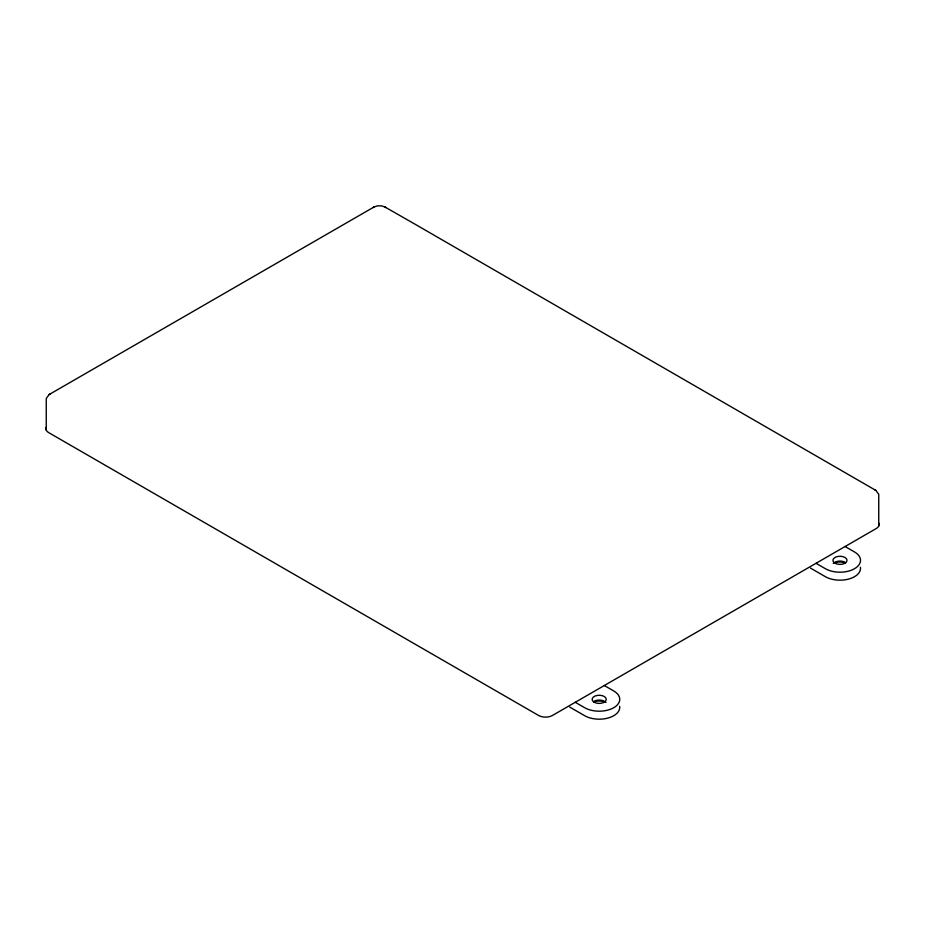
<?xml version="1.0" encoding="UTF-8"?>
<svg xmlns="http://www.w3.org/2000/svg" width="925" height="925" viewBox="0 0 925 925"><rect width="100%" height="100%" fill="white"/><g stroke="black" fill="none" stroke-linecap="round" stroke-linejoin="round"><path stroke-width="1.39" d="M878.75 526.013L878.75 494.32L875.848 490.412L416.204 224.879L385.02 207.027L381.505 205.859L377.458 205.859L373.943 207.027L49.152 394.547L46.25 398.467L46.25 430.148M49.152 394.547L50.17 393.958M372.937 207.616L373.943 207.027M385.02 207.027L386.026 207.616M874.83 489.822L875.848 490.412M845.08 546.513L854.492 551.947A20.547 11.863 0 0 1 854.492 568.725A20.547 11.863 0 0 1 825.435 568.725L816.023 563.29M810.497 568.089L825.435 576.714A20.547 11.863 0 0 0 848.653 579.073A20.547 11.863 0 0 0 860.435 567.291M604.326 685.518L613.737 690.952A20.547 11.863 0 0 1 613.737 707.718A20.547 11.863 0 0 1 584.681 707.718L575.269 702.295M569.731 707.082L584.681 715.707A20.547 11.863 0 0 0 607.887 718.077A20.547 11.863 0 0 0 619.681 706.295M593.538 701.913A10.961 6.325 0 0 1 605.968 702.341M594.22 701.254A7.042 4.07 0 0 1 604.187 701.254M878.75 523.087A9.782 5.654 0 0 1 876.218 528.545L552.433 715.476A9.782 5.654 0 0 1 538.604 715.476L48.782 432.68A9.782 5.654 0 0 1 46.25 427.223M834.986 562.25A7.042 4.07 0 0 1 844.941 562.25M833.194 563.348A10.961 6.325 0 0 1 845.647 562.909M834.986 563.209A7.042 4.07 0 0 0 846.768 561.382A7.042 4.07 0 0 0 838.143 556.411A7.042 4.07 0 0 0 834.986 563.209M594.22 702.214A7.042 4.07 0 0 0 606.014 700.387A7.042 4.07 0 0 0 597.388 695.403A7.042 4.07 0 0 0 594.22 702.214"/></g></svg>
